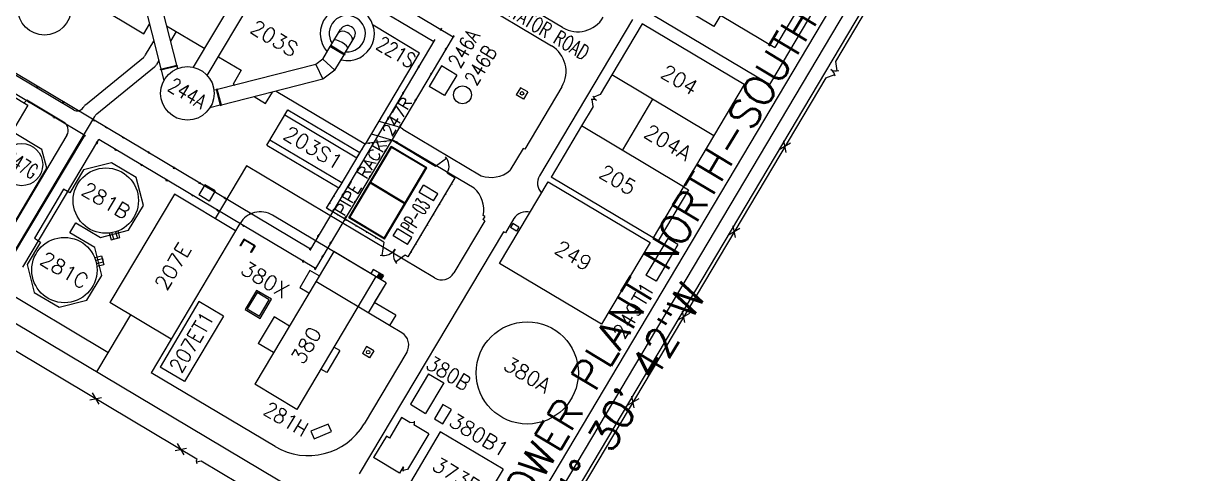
# Model space of a CAD drawing. Extents: x -16413 to 78405, y -232 to 83089.
# Drawn here: x 15375 to 27251, y 6536 to 11077 of the extents above; entities that cross this region are included whole.
import ezdxf
from ezdxf.enums import TextEntityAlignment as Align

# ---------------------------------------------------------------- set-up
doc = ezdxf.new("R2010")
doc.units = 0
doc.header["$LTSCALE"] = 350
doc.header["$MEASUREMENT"] = 0
for name, pattern in [('CV34', [1, 1]), ('DASHED', [0.75, 0.5, -0.25]), ('HIDDEN', [0.375, 0.25, -0.125])]:
    doc.linetypes.add(name, pattern=pattern)
doc.layers.add('BACKGROUND', color=7, linetype='CONTINUOUS')
doc.styles.add('SIMPLEX', font='SIMPLEX')
doc.styles.get("Standard").update_dxf_attribs({"font": 'SIMPLEX'})

msp = doc.modelspace()

# ---------------------------------------------------------------- linework, layer by layer
at = {"layer": 'BACKGROUND', "linetype": 'Continuous'}
for p, q in [((27835, 18475), (19741, 4874)), ((25490, 13911), (23575, 10694)), ((23575, 10694), (23588, 10599)), ((23477, 10529), (20114, 4878)), ((23477, 10529), (23567, 10563)), ((14750, 8098), (17126, 6684)), ((17168, 6659), (17121, 6650)), ((17744, 6316), (17168, 6659))]:
    msp.add_line(p, q, dxfattribs=at)
at = {"layer": 'BACKGROUND'}
for p, q in [((26636, 16178), (20250, 5447)), ((26755, 16107), (20369, 5377)), ((16661, 12762, -4740), (19715, 10944, -4740)), ((23395, 12808), (22347, 11048)), ((16587, 12638, -4740), (19518, 10894, -4740)), ((18121, 6364), (7874, 12463)), ((16227, 7757), (9220, 11927)), ((16502, 11643), (16763, 10618)), ((16667, 11652), (16920, 10657)), ((23611, 11646), (22907, 10463)), ((18272, 8801, -4740), (13642, 11557, -4740)), ((20708, 10850), (19419, 11618)), ((20818, 11036), (19856, 11609)), ((23372, 11526), (22961, 10836)), ((15993, 9948, -4740), (13673, 11328, -4740)), ((17092, 10635), (17545, 11396)), ((17231, 10552), (17684, 11313)), ((22347, 11048), (21832, 11355)), ((16080, 11278), (16591, 10974)), ((22907, 10463), (21721, 11169)), ((16591, 10974), (16648, 11070)), ((16819, 11054), (17205, 10825)), ((19375, 10779), (18905, 11059)), ((21524, 11119), (20585, 9541)), ((21623, 11074), (21316, 10558)), ((22654, 10460), (21623, 11074)), ((22415, 11161), (22961, 10836)), ((14105, 11037, 5868), (15420, 10254, 5868)), ((19715, 10944, -4740), (18322, 8604, -4740)), ((18479, 10854, 2), (18576, 11016, 2)), ((18618, 10771, 2), (18715, 10933, 2)), ((19584, 11017, -4740), (19583, 11016, -4740)), ((19583, 11016, -4740), (19594, 11010, -4740)), ((19589, 11014, -4740), (19584, 11017, -4740)), ((19600, 11020, -4740), (19589, 11027, -4740)), ((19589, 11027, -4740), (19589, 11026, -4740)), ((19589, 11026, -4740), (19594, 11023, -4740)), ((19594, 11023, -4740), (19589, 11014, -4740)), ((19589, 11014, -4740), (19595, 11022, -4740)), ((19594, 11011, -4740), (19589, 11014, -4740)), ((19594, 11010, -4740), (19594, 11011, -4740)), ((19595, 11022, -4740), (19599, 11020, -4740)), ((19599, 11020, -4740), (19600, 11020, -4740)), ((19708, 10943, -4740), (19707, 10943, -4740)), ((19707, 10943, -4740), (19717, 10936, -4740)), ((19712, 10941, -4740), (19708, 10943, -4740)), ((19717, 10949, -4740), (19712, 10941, -4740)), ((19723, 10947, -4740), (19713, 10953, -4740)), ((19713, 10953, -4740), (19713, 10952, -4740)), ((19713, 10952, -4740), (19717, 10949, -4740)), ((19713, 10940, -4740), (19718, 10949, -4740)), ((19718, 10937, -4740), (19713, 10940, -4740)), ((19717, 10936, -4740), (19718, 10937, -4740)), ((19718, 10949, -4740), (19723, 10946, -4740)), ((19723, 10946, -4740), (19723, 10947, -4740)), ((19530, 10915, -4740), (18272, 8801, -4740)), ((18397, 10716, 2), (18473, 10844, 2)), ((18470, 10845, 2), (18477, 10856, 2)), ((18615, 10759, 2), (18470, 10845, 2)), ((18477, 10856, 2), (18621, 10770, 2)), ((18549, 10813, 2), (18479, 10854, 2)), ((19515, 10891, -4740), (19510, 10893, -4740)), ((19510, 10893, -4740), (19510, 10893, -4740)), ((19510, 10893, -4740), (19520, 10886, -4740)), ((19516, 10903, -4740), (19515, 10902, -4740)), ((19515, 10902, -4740), (19520, 10899, -4740)), ((19520, 10899, -4740), (19515, 10891, -4740)), ((19526, 10897, -4740), (19516, 10903, -4740)), ((19516, 10890, -4740), (19521, 10899, -4740)), ((19520, 10887, -4740), (19516, 10890, -4740)), ((19520, 10886, -4740), (19520, 10887, -4740)), ((19521, 10899, -4740), (19526, 10896, -4740)), ((19526, 10896, -4740), (19526, 10897, -4740)), ((19634, 10820, -4740), (19633, 10819, -4740)), ((19633, 10819, -4740), (19644, 10813, -4740)), ((19639, 10817, -4740), (19634, 10820, -4740)), ((19640, 10829, -4740), (19639, 10828, -4740)), ((19639, 10828, -4740), (19644, 10826, -4740)), ((19644, 10826, -4740), (19639, 10817, -4740)), ((19639, 10816, -4740), (19645, 10825, -4740)), ((19644, 10814, -4740), (19639, 10816, -4740)), ((19650, 10823, -4740), (19640, 10829, -4740)), ((19644, 10813, -4740), (19644, 10814, -4740)), ((19645, 10825, -4740), (19649, 10822, -4740)), ((19649, 10822, -4740), (19650, 10823, -4740)), ((16001, 10257), (16586, 10735)), ((17344, 10742), (17574, 10605)), ((18397, 10716, 2), (18327, 10664, 0)), ((18397, 10716, 2), (18519, 10605, 2)), ((18519, 10605, 2), (18612, 10761, 2)), ((18621, 10770, 2), (18615, 10759, 2)), ((18828, 9859), (19375, 10779)), ((16115, 10164), (16697, 10639)), ((16760, 10617), (16923, 10658)), ((16763, 10605), (16760, 10617)), ((16926, 10647), (16763, 10605)), ((16766, 10606), (16792, 10501)), ((16923, 10658), (16926, 10647)), ((16923, 10646), (16929, 10622)), ((18327, 10664), (17333, 10412)), ((17574, 10605), (17491, 10466)), ((18327, 10664), (18399, 10515)), ((18519, 10605, 3), (18399, 10515, 0)), ((19357, 10636, -4740), (19356, 10635, -4740)), ((19356, 10635, -4740), (19367, 10629, -4740)), ((19361, 10633, -4740), (19357, 10636, -4740)), ((19367, 10641, -4740), (19361, 10633, -4740)), ((19373, 10639, -4740), (19362, 10645, -4740)), ((19362, 10645, -4740), (19362, 10644, -4740)), ((19362, 10644, -4740), (19367, 10641, -4740)), ((19362, 10632, -4740), (19367, 10641, -4740)), ((19367, 10629, -4740), (19362, 10632, -4740)), ((19367, 10641, -4740), (19372, 10638, -4740)), ((19367, 10629, -4740), (19367, 10629, -4740)), ((19372, 10638, -4740), (19373, 10639, -4740)), ((19595, 10649), (19472, 10442)), ((19496, 10565, -4740), (19486, 10571, -4740)), ((19486, 10571, -4740), (19486, 10571, -4740)), ((19486, 10571, -4740), (19490, 10568, -4740)), ((19750, 10557), (19595, 10649)), ((18399, 10515), (17373, 10254)), ((17491, 10466), (17508, 10456)), ((19485, 10559, -4740), (19480, 10562, -4740)), ((19480, 10562, -4740), (19480, 10561, -4740)), ((19480, 10561, -4740), (19490, 10555, -4740)), ((19490, 10568, -4740), (19485, 10559, -4740)), ((19486, 10559, -4740), (19491, 10567, -4740)), ((19491, 10556, -4740), (19486, 10559, -4740)), ((19490, 10555, -4740), (19491, 10556, -4740)), ((19491, 10567, -4740), (19496, 10564, -4740)), ((19496, 10564, -4740), (19496, 10565, -4740)), ((19750, 10557), (19627, 10350)), ((21316, 10558), (21199, 10362)), ((22347, 9945), (21316, 10558)), ((22654, 10460), (21733, 8913)), ((15516, 10448, -4729), (15510, 10437, -4729)), ((15511, 10437, -4729), (15514, 10442, -4729)), ((15514, 10443, -4729), (15517, 10447, -4729)), ((15523, 10437, -4729), (15514, 10443, -4729)), ((15514, 10442, -4729), (15523, 10437, -4729)), ((15517, 10447, -4729), (15516, 10448, -4729)), ((15523, 10437, -4729), (15520, 10432, -4729)), ((15520, 10432, -4729), (15521, 10431, -4729)), ((15521, 10431, -4729), (15527, 10442, -4729)), ((15526, 10442, -4729), (15523, 10437, -4729)), ((15527, 10442, -4729), (15526, 10442, -4729)), ((17321, 10409), (17298, 10403)), ((17332, 10414), (17321, 10411)), ((17321, 10411), (17362, 10249)), ((17374, 10252), (17332, 10414)), ((17705, 10339), (17820, 10270)), ((17820, 10270), (17889, 10385)), ((17927, 10395), (18828, 9859)), ((19208, 10375, -4740), (19203, 10378, -4740)), ((19203, 10378, -4740), (19203, 10377, -4740)), ((19203, 10377, -4740), (19213, 10371, -4740)), ((19209, 10387, -4740), (19208, 10386, -4740)), ((19208, 10386, -4740), (19213, 10384, -4740)), ((19213, 10384, -4740), (19208, 10375, -4740)), ((19219, 10381, -4740), (19209, 10387, -4740)), ((19209, 10374, -4740), (19214, 10383, -4740)), ((19214, 10372, -4740), (19209, 10374, -4740)), ((19213, 10371, -4740), (19214, 10372, -4740)), ((19214, 10383, -4740), (19219, 10380, -4740)), ((19219, 10380, -4740), (19219, 10381, -4740)), ((19627, 10350), (19472, 10442)), ((20394, 10429), (20351, 10357)), ((20424, 10314), (20351, 10357)), ((20467, 10386), (20394, 10429)), ((20467, 10386), (20424, 10314)), ((20812, 10439), (20436, 9808)), ((21199, 10362), (21133, 10334)), ((15420, 10254, 5868), (14564, 8815, 5868)), ((15424, 10293, -4729), (15418, 10283, -4729)), ((15419, 10282, -4729), (15422, 10287, -4729)), ((15422, 10288, -4729), (15425, 10293, -4729)), ((15431, 10283, -4729), (15422, 10288, -4729)), ((15422, 10287, -4729), (15431, 10282, -4729)), ((15425, 10293, -4729), (15424, 10293, -4729)), ((15431, 10282, -4729), (15428, 10277, -4729)), ((15428, 10277, -4729), (15429, 10277, -4729)), ((15429, 10277, -4729), (15435, 10287, -4729)), ((15434, 10288, -4729), (15431, 10283, -4729)), ((15435, 10287, -4729), (15434, 10288, -4729)), ((15774, 10294, -4729), (15768, 10284, -4729)), ((15769, 10284, -4729), (15772, 10288, -4729)), ((15772, 10289, -4729), (15775, 10294, -4729)), ((15781, 10284, -4729), (15772, 10289, -4729)), ((15772, 10288, -4729), (15780, 10283, -4729)), ((15775, 10294, -4729), (15774, 10294, -4729)), ((15778, 10278, -4729), (15785, 10288, -4729)), ((15780, 10283, -4729), (15778, 10278, -4729)), ((15778, 10278, -4729), (15778, 10278, -4729)), ((15784, 10289, -4729), (15781, 10284, -4729)), ((15785, 10288, -4729), (15784, 10289, -4729)), ((17361, 10252), (17256, 10225)), ((17362, 10249), (17374, 10252)), ((19332, 10301, -4740), (19327, 10304, -4740)), ((19327, 10304, -4740), (19327, 10303, -4740)), ((19327, 10303, -4740), (19337, 10297, -4740)), ((19333, 10314, -4740), (19332, 10313, -4740)), ((19332, 10313, -4740), (19337, 10310, -4740)), ((19337, 10310, -4740), (19332, 10301, -4740)), ((19343, 10307, -4740), (19333, 10314, -4740)), ((19333, 10301, -4740), (19338, 10309, -4740)), ((19337, 10298, -4740), (19333, 10301, -4740)), ((19337, 10297, -4740), (19337, 10298, -4740)), ((19338, 10309, -4740), (19342, 10307, -4740)), ((19342, 10307, -4740), (19343, 10307, -4740)), ((21126, 10239), (21009, 10043)), ((21126, 10239), (21119, 10310)), ((21728, 10313), (21422, 9797)), ((15682, 10140, -4729), (15676, 10129, -4729)), ((15677, 10129, -4729), (15680, 10134, -4729)), ((15680, 10134, -4729), (15683, 10139, -4729)), ((15680, 10134, -4729), (15688, 10128, -4729)), ((15689, 10129, -4729), (15680, 10134, -4729)), ((15683, 10139, -4729), (15682, 10140, -4729)), ((15688, 10128, -4729), (15685, 10124, -4729)), ((15685, 10124, -4729), (15686, 10123, -4729)), ((15686, 10123, -4729), (15692, 10134, -4729)), ((15692, 10134, -4729), (15689, 10129, -4729)), ((15692, 10134, -4729), (15692, 10134, -4729)), ((16082, 10111, -4729), (16076, 10101, -4729)), ((16077, 10100, -4729), (16080, 10105, -4729)), ((16080, 10105, -4729), (16089, 10100, -4729)), ((16081, 10106, -4729), (16083, 10110, -4729)), ((16089, 10101, -4729), (16081, 10106, -4729)), ((16083, 10110, -4729), (16082, 10111, -4729)), ((16089, 10100, -4729), (16086, 10095, -4729)), ((16086, 10095, -4729), (16087, 10094, -4729)), ((16087, 10094, -4729), (16093, 10105, -4729)), ((16092, 10105, -4729), (16089, 10101, -4729)), ((16093, 10105, -4729), (16092, 10105, -4729)), ((17832, 9849, -4740), (18045, 10207, -4740)), ((18014, 10155, -4740), (18741, 9723, -4740)), ((18045, 10207, -4740), (18771, 9775, -4740)), ((19050, 10120, -4740), (19049, 10119, -4740)), ((19049, 10119, -4740), (19060, 10113, -4740)), ((19055, 10117, -4740), (19050, 10120, -4740)), ((19056, 10129, -4740), (19055, 10129, -4740)), ((19055, 10129, -4740), (19060, 10126, -4740)), ((19060, 10126, -4740), (19055, 10117, -4740)), ((19055, 10117, -4740), (19061, 10125, -4740)), ((19060, 10114, -4740), (19055, 10117, -4740)), ((19066, 10123, -4740), (19056, 10129, -4740)), ((19060, 10113, -4740), (19060, 10114, -4740)), ((19061, 10125, -4740), (19065, 10122, -4740)), ((19065, 10122, -4740), (19066, 10123, -4740)), ((15561, 9806), (15263, 9984)), ((16206, 10037, -4729), (16200, 10027, -4729)), ((16201, 10026, -4729), (16204, 10031, -4729)), ((16204, 10032, -4729), (16207, 10037, -4729)), ((16213, 10027, -4729), (16204, 10032, -4729)), ((16204, 10031, -4729), (16212, 10026, -4729)), ((16207, 10037, -4729), (16206, 10037, -4729)), ((16210, 10021, -4729), (16217, 10031, -4729)), ((16212, 10026, -4729), (16210, 10021, -4729)), ((16210, 10021, -4729), (16210, 10021, -4729)), ((16216, 10032, -4729), (16213, 10027, -4729)), ((16217, 10031, -4729), (16216, 10032, -4729)), ((19149, 10037), (18965, 10089)), ((19174, 10046, -4740), (19173, 10045, -4740)), ((19173, 10045, -4740), (19183, 10039, -4740)), ((19178, 10044, -4740), (19174, 10046, -4740)), ((19183, 10052, -4740), (19178, 10044, -4740)), ((19190, 10050, -4740), (19179, 10056, -4740)), ((19179, 10056, -4740), (19179, 10055, -4740)), ((19179, 10055, -4740), (19183, 10052, -4740)), ((19179, 10043, -4740), (19184, 10052, -4740)), ((19184, 10040, -4740), (19179, 10043, -4740)), ((19183, 10039, -4740), (19184, 10040, -4740)), ((19184, 10052, -4740), (19189, 10049, -4740)), ((19189, 10049, -4740), (19190, 10050, -4740)), ((19206, 10012), (19998, 9541)), ((21009, 10043), (20702, 9527)), ((22040, 9429), (21009, 10043)), ((15245, 8691, -4740), (15993, 9948, -4740)), ((15368, 8618, -4740), (16134, 9906, -4740)), ((15990, 9956, -4729), (15984, 9946, -4729)), ((15985, 9945, -4729), (15988, 9950, -4729)), ((15988, 9951, -4729), (15991, 9956, -4729)), ((15997, 9946, -4729), (15988, 9951, -4729)), ((15988, 9950, -4729), (15997, 9945, -4729)), ((15991, 9956, -4729), (15990, 9956, -4729)), ((15997, 9945, -4729), (15994, 9940, -4729)), ((15994, 9940, -4729), (15995, 9940, -4729)), ((15995, 9940, -4729), (16001, 9950, -4729)), ((16000, 9951, -4729), (15997, 9946, -4729)), ((16001, 9950, -4729), (16000, 9951, -4729)), ((16114, 9883, -4729), (16108, 9872, -4729)), ((16109, 9872, -4729), (16112, 9877, -4729)), ((16112, 9877, -4729), (16115, 9882, -4729)), ((16112, 9877, -4729), (16120, 9871, -4729)), ((16121, 9872, -4729), (16112, 9877, -4729)), ((16115, 9882, -4729), (16114, 9883, -4729)), ((16120, 9871, -4729), (16117, 9867, -4729)), ((16117, 9867, -4729), (16118, 9866, -4729)), ((16118, 9866, -4729), (16124, 9876, -4729)), ((16124, 9877, -4729), (16121, 9872, -4729)), ((16124, 9876, -4729), (16124, 9877, -4729)), ((18322, 8604, -4740), (16134, 9906, -4740)), ((16377, 9935, -4729), (16371, 9925, -4729)), ((16371, 9925, -4729), (16372, 9925, -4729)), ((16372, 9925, -4729), (16375, 9929, -4729)), ((16375, 9929, -4729), (16384, 9924, -4729)), ((16376, 9930, -4729), (16378, 9935, -4729)), ((16384, 9925, -4729), (16376, 9930, -4729)), ((16378, 9935, -4729), (16377, 9935, -4729)), ((16384, 9924, -4729), (16381, 9919, -4729)), ((16381, 9919, -4729), (16382, 9919, -4729)), ((16382, 9919, -4729), (16388, 9929, -4729)), ((16387, 9930, -4729), (16384, 9925, -4729)), ((16388, 9929, -4729), (16387, 9930, -4729)), ((18589, 9468, -4740), (17863, 9900, -4740)), ((18742, 9722, -4740), (18828, 9867, -4740)), ((19104, 9897, -4740), (18828, 9867, -4740)), ((18860, 9869, -4740), (18872, 9871, -4740)), ((18864, 9876, -4740), (18867, 9864, -4740)), ((19096, 9901), (18888, 9960)), ((18901, 9859, -4740), (18896, 9862, -4740)), ((18896, 9862, -4740), (18896, 9861, -4740)), ((18896, 9861, -4740), (18906, 9855, -4740)), ((18906, 9868, -4740), (18901, 9859, -4740)), ((18912, 9866, -4740), (18902, 9872, -4740)), ((18902, 9872, -4740), (18902, 9871, -4740)), ((18902, 9871, -4740), (18906, 9868, -4740)), ((18902, 9859, -4740), (18907, 9867, -4740)), ((18907, 9856, -4740), (18902, 9859, -4740)), ((18907, 9867, -4740), (18912, 9865, -4740)), ((18912, 9865, -4740), (18912, 9866, -4740)), ((18941, 9877, -4740), (18952, 9880, -4740)), ((18946, 9883, -4740), (18948, 9871, -4740)), ((19022, 9886, -4740), (19033, 9889, -4740)), ((19026, 9893, -4740), (19029, 9882, -4740)), ((19104, 9897, -4740), (19537, 9639, -4740)), ((19104, 9897, -4740), (19472, 9678, -4740)), ((19138, 9872, -4740), (19149, 9875, -4740)), ((19142, 9879, -4740), (19145, 9868, -4740)), ((19153, 9876), (19925, 9417)), ((23122, 9868), (23006, 9801)), ((23076, 9776), (23052, 9893)), ((15610, 9616), (15561, 9806)), ((15561, 9806), (15561, 9806)), ((16304, 9812, -4729), (16298, 9801, -4729)), ((16298, 9801, -4729), (16299, 9801, -4729)), ((16299, 9801, -4729), (16301, 9806, -4729)), ((16301, 9806, -4729), (16310, 9800, -4729)), ((16302, 9806, -4729), (16305, 9811, -4729)), ((16310, 9801, -4729), (16302, 9806, -4729)), ((16305, 9811, -4729), (16304, 9812, -4729)), ((16310, 9800, -4729), (16307, 9796, -4729)), ((16307, 9796, -4729), (16308, 9795, -4729)), ((16308, 9795, -4729), (16314, 9805, -4729)), ((16313, 9806, -4729), (16310, 9801, -4729)), ((16314, 9805, -4729), (16313, 9806, -4729)), ((16635, 9782, -4729), (16629, 9772, -4729)), ((16629, 9772, -4729), (16630, 9771, -4729)), ((16630, 9771, -4729), (16633, 9776, -4729)), ((16633, 9777, -4729), (16636, 9781, -4729)), ((16642, 9772, -4729), (16633, 9777, -4729)), ((16633, 9776, -4729), (16641, 9771, -4729)), ((16636, 9781, -4729), (16635, 9782, -4729)), ((16639, 9765, -4729), (16646, 9776, -4729)), ((16641, 9771, -4729), (16639, 9766, -4729)), ((16639, 9766, -4729), (16639, 9765, -4729)), ((16645, 9776, -4729), (16642, 9772, -4729)), ((16646, 9776, -4729), (16645, 9776, -4729)), ((17832, 9849, -4740), (18558, 9417, -4740)), ((18771, 9775, -4740), (18558, 9417, -4740)), ((18659, 9115, -4740), (19089, 9837, -4740)), ((18670, 9118, -4740), (19091, 9826, -4740)), ((18799, 9811, -4740), (18788, 9808, -4740)), ((18792, 9815, -4740), (18795, 9804, -4740)), ((18906, 9855, -4740), (18907, 9856, -4740)), ((19025, 9786, -4740), (19020, 9789, -4740)), ((19020, 9789, -4740), (19020, 9788, -4740)), ((19020, 9788, -4740), (19030, 9782, -4740)), ((19026, 9798, -4740), (19025, 9797, -4740)), ((19025, 9797, -4740), (19030, 9794, -4740)), ((19030, 9794, -4740), (19025, 9786, -4740)), ((19036, 9792, -4740), (19026, 9798, -4740)), ((19026, 9785, -4740), (19031, 9794, -4740)), ((19031, 9782, -4740), (19026, 9785, -4740)), ((19030, 9782, -4740), (19031, 9782, -4740)), ((19031, 9794, -4740), (19036, 9791, -4740)), ((19036, 9791, -4740), (19036, 9792, -4740)), ((19449, 9622, -4740), (19089, 9837, -4740)), ((19439, 9619, -4740), (19091, 9826, -4740)), ((19257, 9801, -4740), (19269, 9804, -4740)), ((19261, 9808, -4740), (19264, 9797, -4740)), ((19360, 9740, -4740), (19372, 9743, -4740)), ((19365, 9747, -4740), (19367, 9735, -4740)), ((20421, 9817), (20287, 9592)), ((20436, 9808), (20421, 9817)), ((16263, 9672), (15980, 9600)), ((16513, 9523), (16263, 9672)), ((16562, 9658, -4729), (16556, 9648, -4729)), ((16556, 9647, -4729), (16559, 9652, -4729)), ((16556, 9648, -4729), (16556, 9647, -4729)), ((16559, 9652, -4729), (16568, 9647, -4729)), ((16560, 9653, -4729), (16563, 9658, -4729)), ((16568, 9648, -4729), (16560, 9653, -4729)), ((16563, 9658, -4729), (16562, 9658, -4729)), ((16568, 9647, -4729), (16565, 9642, -4729)), ((16565, 9642, -4729), (16566, 9642, -4729)), ((16566, 9642, -4729), (16572, 9652, -4729)), ((16571, 9653, -4729), (16568, 9648, -4729)), ((16572, 9652, -4729), (16571, 9653, -4729)), ((16893, 9629, -4729), (16887, 9618, -4729)), ((16888, 9618, -4729), (16891, 9622, -4729)), ((16891, 9623, -4729), (16894, 9628, -4729)), ((16900, 9618, -4729), (16891, 9623, -4729)), ((16891, 9622, -4729), (16899, 9617, -4729)), ((16894, 9628, -4729), (16893, 9629, -4729)), ((16897, 9612, -4729), (16903, 9622, -4729)), ((16903, 9623, -4729), (16900, 9618, -4729)), ((16903, 9622, -4729), (16903, 9623, -4729)), ((17627, 9640), (17311, 9108)), ((19525, 8510), (17627, 9640)), ((19017, 8911, -4740), (19439, 9619, -4740)), ((19020, 8900, -4740), (19449, 9622, -4740)), ((19463, 9678, -4740), (19475, 9681, -4740)), ((19468, 9685, -4740), (19471, 9674, -4740)), ((19537, 9639, -4740), (19645, 9719, -4740)), ((19537, 9639, -4740), (19645, 9719, -4740)), ((15266, 9040), (15561, 9533)), ((15560, 9533), (15610, 9616)), ((15561, 9533), (15561, 9533)), ((15980, 9600), (15842, 9367)), ((16585, 9240), (16513, 9523)), ((16819, 9505, -4729), (16813, 9494, -4729)), ((16817, 9500, -4729), (16820, 9504, -4729)), ((16820, 9504, -4729), (16819, 9505, -4729)), ((16887, 9618, -4729), (16888, 9618, -4729)), ((16899, 9617, -4729), (16896, 9613, -4729)), ((16896, 9613, -4729), (16897, 9612, -4729)), ((18748, 9602, -4740), (18743, 9604, -4740)), ((18743, 9604, -4740), (18743, 9604, -4740)), ((18743, 9604, -4740), (18753, 9597, -4740)), ((18749, 9614, -4740), (18748, 9613, -4740)), ((18748, 9613, -4740), (18753, 9610, -4740)), ((18753, 9610, -4740), (18748, 9602, -4740)), ((18759, 9608, -4740), (18749, 9614, -4740)), ((18749, 9601, -4740), (18754, 9610, -4740)), ((18753, 9598, -4740), (18749, 9601, -4740)), ((18753, 9597, -4740), (18753, 9598, -4740)), ((18754, 9610, -4740), (18758, 9607, -4740)), ((18758, 9607, -4740), (18759, 9608, -4740)), ((18867, 9531, -4740), (18866, 9530, -4740)), ((18866, 9530, -4740), (18877, 9524, -4740)), ((18872, 9528, -4740), (18867, 9531, -4740)), ((18883, 9534, -4740), (18872, 9540, -4740)), ((18872, 9540, -4740), (18872, 9539, -4740)), ((18872, 9539, -4740), (18877, 9537, -4740)), ((18877, 9537, -4740), (18872, 9528, -4740)), ((18872, 9527, -4740), (18877, 9536, -4740)), ((18877, 9525, -4740), (18872, 9527, -4740)), ((18877, 9536, -4740), (18882, 9533, -4740)), ((18877, 9524, -4740), (18877, 9525, -4740)), ((18882, 9533, -4740), (18883, 9534, -4740)), ((19259, 8722, -4740), (19735, 9521, -4740)), ((19259, 8722, -4740), (19735, 9521, -4740)), ((19653, 9571, -4740), (19735, 9521, -4740)), ((19681, 9549, -4740), (19692, 9552, -4740)), ((19685, 9556, -4740), (19688, 9545, -4740)), ((21733, 8913), (20702, 9527)), ((15780, 9404), (15486, 8910)), ((15842, 9367), (15780, 9404)), ((16813, 9494, -4729), (16814, 9494, -4729)), ((16814, 9494, -4729), (16817, 9499, -4729)), ((16826, 9494, -4729), (16817, 9500, -4729)), ((16817, 9499, -4729), (16826, 9494, -4729)), ((16826, 9494, -4729), (16823, 9489, -4729)), ((16823, 9489, -4729), (16824, 9488, -4729)), ((16824, 9488, -4729), (16830, 9499, -4729)), ((16829, 9499, -4729), (16826, 9494, -4729)), ((16830, 9499, -4729), (16829, 9499, -4729)), ((17151, 9475, -4729), (17145, 9465, -4729)), ((17145, 9465, -4729), (17146, 9464, -4729)), ((17146, 9464, -4729), (17148, 9469, -4729)), ((17207, 9450), (17146, 9347)), ((17148, 9469, -4729), (17157, 9464, -4729)), ((17149, 9470, -4729), (17152, 9475, -4729)), ((17158, 9465, -4729), (17149, 9470, -4729)), ((17152, 9475, -4729), (17151, 9475, -4729)), ((17157, 9464, -4729), (17154, 9459, -4729)), ((17154, 9459, -4729), (17155, 9459, -4729)), ((17155, 9459, -4729), (17161, 9469, -4729)), ((17160, 9469, -4729), (17158, 9465, -4729)), ((17161, 9469, -4729), (17160, 9469, -4729)), ((17310, 9388), (17207, 9450)), ((17310, 9388), (17249, 9285)), ((18436, 9212, -4740), (18558, 9417, -4740)), ((19224, 9258, -4740), (18877, 9465, -4740)), ((19228, 9265, -4740), (18881, 9472, -4740)), ((19371, 9373, -4740), (19414, 9445, -4740)), ((19558, 9359, -4740), (19414, 9445, -4740)), ((19692, 9456, -4740), (19703, 9459, -4740)), ((19692, 9456, -4740), (19703, 9459, -4740)), ((19696, 9464, -4740), (19699, 9452, -4740)), ((19696, 9464, -4740), (19699, 9452, -4740)), ((20182, 8655, -4740), (20673, 9480, -4740)), ((20673, 9480, -4740), (21704, 8867, -4740)), ((22092, 9398), (21785, 8883)), ((16899, 9354), (16248, 8261)), ((17517, 8986), (16899, 9354)), ((17077, 9351, -4729), (17071, 9341, -4729)), ((17071, 9341, -4729), (17072, 9341, -4729)), ((17072, 9341, -4729), (17075, 9345, -4729)), ((17075, 9346, -4729), (17078, 9351, -4729)), ((17084, 9341, -4729), (17075, 9346, -4729)), ((17075, 9345, -4729), (17083, 9340, -4729)), ((17078, 9351, -4729), (17077, 9351, -4729)), ((17081, 9335, -4729), (17088, 9345, -4729)), ((17083, 9340, -4729), (17081, 9335, -4729)), ((17081, 9335, -4729), (17081, 9335, -4729)), ((17087, 9346, -4729), (17084, 9341, -4729)), ((17088, 9345, -4729), (17087, 9346, -4729)), ((17249, 9285), (17146, 9347)), ((17409, 9322, -4729), (17403, 9311, -4729)), ((17403, 9311, -4729), (17406, 9316, -4729)), ((17403, 9311, -4729), (17403, 9311, -4729)), ((17406, 9316, -4729), (17415, 9310, -4729)), ((17407, 9316, -4729), (17410, 9321, -4729)), ((17415, 9311, -4729), (17407, 9316, -4729)), ((17410, 9321, -4729), (17409, 9322, -4729)), ((17415, 9310, -4729), (17412, 9306, -4729)), ((17412, 9306, -4729), (17413, 9305, -4729)), ((17413, 9305, -4729), (17419, 9316, -4729)), ((17418, 9316, -4729), (17415, 9311, -4729)), ((17419, 9316, -4729), (17418, 9316, -4729)), ((18460, 9261, -4740), (18472, 9264, -4740)), ((18465, 9268, -4740), (18468, 9257, -4740)), ((18505, 9336, -4740), (18517, 9339, -4740)), ((18510, 9343, -4740), (18513, 9332, -4740)), ((18590, 9347, -4740), (18589, 9346, -4740)), ((18589, 9346, -4740), (18599, 9340, -4740)), ((18594, 9344, -4740), (18590, 9347, -4740)), ((18599, 9352, -4740), (18594, 9344, -4740)), ((18606, 9350, -4740), (18595, 9356, -4740)), ((18595, 9356, -4740), (18595, 9355, -4740)), ((18595, 9355, -4740), (18599, 9352, -4740)), ((18595, 9343, -4740), (18600, 9352, -4740)), ((18600, 9340, -4740), (18595, 9343, -4740)), ((18599, 9340, -4740), (18600, 9340, -4740)), ((18600, 9352, -4740), (18605, 9349, -4740)), ((18605, 9349, -4740), (18606, 9350, -4740)), ((18718, 9270, -4740), (18713, 9273, -4740)), ((18713, 9273, -4740), (18713, 9272, -4740)), ((18713, 9272, -4740), (18723, 9266, -4740)), ((18719, 9282, -4740), (18718, 9282, -4740)), ((18718, 9282, -4740), (18723, 9279, -4740)), ((18723, 9279, -4740), (18718, 9270, -4740)), ((18729, 9276, -4740), (18719, 9282, -4740)), ((18719, 9270, -4740), (18724, 9278, -4740)), ((18724, 9267, -4740), (18719, 9270, -4740)), ((18723, 9266, -4740), (18724, 9267, -4740)), ((18724, 9278, -4740), (18729, 9275, -4740)), ((18729, 9275, -4740), (18729, 9276, -4740)), ((19515, 9287, -4740), (19371, 9373, -4740)), ((19515, 9287, -4740), (19558, 9359, -4740)), ((19630, 9353, -4740), (19642, 9356, -4740)), ((19634, 9360, -4740), (19637, 9349, -4740)), ((16436, 8990), (16585, 9240)), ((17335, 9198, -4729), (17329, 9188, -4729)), ((17329, 9188, -4729), (17330, 9187, -4729)), ((17330, 9187, -4729), (17333, 9192, -4729)), ((17333, 9193, -4729), (17336, 9197, -4729)), ((17342, 9188, -4729), (17333, 9193, -4729)), ((17333, 9192, -4729), (17341, 9187, -4729)), ((17336, 9197, -4729), (17335, 9198, -4729)), ((17341, 9187, -4729), (17338, 9182, -4729)), ((17338, 9182, -4729), (17339, 9181, -4729)), ((17339, 9181, -4729), (17345, 9192, -4729)), ((17344, 9192, -4729), (17342, 9188, -4729)), ((17345, 9192, -4729), (17344, 9192, -4729)), ((17666, 9168, -4729), (17660, 9158, -4729)), ((17660, 9158, -4729), (17661, 9157, -4729)), ((17661, 9157, -4729), (17664, 9162, -4729)), ((17664, 9162, -4729), (17673, 9157, -4729)), ((17665, 9163, -4729), (17667, 9168, -4729)), ((17673, 9158, -4729), (17665, 9163, -4729)), ((17667, 9168, -4729), (17666, 9168, -4729)), ((17673, 9157, -4729), (17670, 9152, -4729)), ((17670, 9152, -4729), (17671, 9152, -4729)), ((17671, 9152, -4729), (17677, 9162, -4729)), ((17676, 9163, -4729), (17673, 9158, -4729)), ((17677, 9162, -4729), (17676, 9163, -4729)), ((19012, 8869, -4740), (18436, 9212, -4740)), ((18464, 9195, -4740), (18436, 9212, -4740)), ((18459, 9203, -4740), (18448, 9200, -4740)), ((18459, 9203, -4740), (18448, 9200, -4740)), ((18452, 9207, -4740), (18455, 9196, -4740)), ((18452, 9207, -4740), (18455, 9196, -4740)), ((18498, 9192, -4740), (18497, 9191, -4740)), ((18497, 9191, -4740), (18507, 9185, -4740)), ((18502, 9189, -4740), (18498, 9192, -4740)), ((18507, 9198, -4740), (18502, 9189, -4740)), ((18513, 9195, -4740), (18503, 9201, -4740)), ((18503, 9201, -4740), (18503, 9201, -4740)), ((18503, 9201, -4740), (18507, 9198, -4740)), ((18503, 9189, -4740), (18508, 9197, -4740)), ((18508, 9186, -4740), (18503, 9189, -4740)), ((18507, 9185, -4740), (18508, 9186, -4740)), ((18508, 9197, -4740), (18513, 9194, -4740)), ((18513, 9194, -4740), (18513, 9195, -4740)), ((18550, 9149, -4740), (18539, 9146, -4740)), ((18543, 9153, -4740), (18546, 9142, -4740)), ((19507, 9147, -4740), (19519, 9150, -4740)), ((19512, 9154, -4740), (19515, 9143, -4740)), ((19569, 9250, -4740), (19580, 9253, -4740)), ((19573, 9257, -4740), (19576, 9246, -4740)), ((15843, 8966), (15903, 9067)), ((15903, 9067), (16153, 8918)), ((17561, 9060), (16664, 7552)), ((17593, 9044, -4729), (17587, 9034, -4729)), ((17587, 9034, -4729), (17588, 9034, -4729)), ((17588, 9034, -4729), (17590, 9038, -4729)), ((17590, 9038, -4729), (17599, 9033, -4729)), ((17591, 9039, -4729), (17594, 9044, -4729)), ((17599, 9034, -4729), (17591, 9039, -4729)), ((17594, 9044, -4729), (17593, 9044, -4729)), ((17599, 9033, -4729), (17596, 9029, -4729)), ((17596, 9029, -4729), (17597, 9028, -4729)), ((17597, 9028, -4729), (17603, 9038, -4729)), ((17602, 9039, -4729), (17599, 9034, -4729)), ((17603, 9038, -4729), (17602, 9039, -4729)), ((19036, 8461), (17890, 9143)), ((18626, 9115, -4740), (18621, 9118, -4740)), ((18621, 9118, -4740), (18621, 9117, -4740)), ((18621, 9117, -4740), (18631, 9111, -4740)), ((18627, 9128, -4740), (18626, 9127, -4740)), ((18626, 9127, -4740), (18631, 9124, -4740)), ((18631, 9124, -4740), (18626, 9115, -4740)), ((18637, 9122, -4740), (18627, 9128, -4740)), ((18627, 9115, -4740), (18632, 9124, -4740)), ((18632, 9112, -4740), (18627, 9115, -4740)), ((18628, 9093, -4740), (18639, 9096, -4740)), ((18631, 9111, -4740), (18632, 9112, -4740)), ((18632, 9124, -4740), (18637, 9121, -4740)), ((18632, 9100, -4740), (18635, 9088, -4740)), ((18637, 9121, -4740), (18637, 9122, -4740)), ((19020, 8900, -4740), (18659, 9115, -4740)), ((19017, 8911, -4740), (18670, 9118, -4740)), ((18731, 9031, -4740), (18742, 9034, -4740)), ((18735, 9038, -4740), (18738, 9027, -4740)), ((19446, 9044, -4740), (19457, 9047, -4740)), ((19450, 9051, -4740), (19453, 9040, -4740)), ((20035, 9086), (19722, 8560)), ((20033, 9130), (20014, 9099)), ((20035, 9086), (20014, 9099)), ((20033, 9130), (20017, 9139)), ((20327, 9108), (20241, 8964)), ((20316, 9058), (20292, 9017)), ((20378, 9022), (20316, 9058)), ((22564, 8917), (22540, 9034)), ((15486, 8910), (15547, 8872)), ((16094, 8817), (15843, 8966)), ((16153, 8918), (16436, 8990)), ((16241, 8963), (16259, 8895)), ((16259, 8895), (16349, 8917)), ((16286, 8900), (16268, 8969)), ((16323, 8909), (16286, 8900)), ((16305, 8975), (16323, 8909)), ((16349, 8917), (16331, 8986)), ((18349, 8931, -4740), (18344, 8934, -4740)), ((18344, 8934, -4740), (18344, 8933, -4740)), ((18344, 8933, -4740), (18354, 8927, -4740)), ((18350, 8944, -4740), (18349, 8943, -4740)), ((18349, 8943, -4740), (18354, 8940, -4740)), ((18354, 8940, -4740), (18349, 8931, -4740)), ((18360, 8937, -4740), (18350, 8944, -4740)), ((18350, 8931, -4740), (18355, 8939, -4740)), ((18354, 8928, -4740), (18350, 8931, -4740)), ((18354, 8927, -4740), (18354, 8928, -4740)), ((18355, 8939, -4740), (18360, 8937, -4740)), ((18360, 8937, -4740), (18360, 8937, -4740)), ((20221, 8976), (18766, 6532)), ((18834, 8970, -4740), (18846, 8973, -4740)), ((18838, 8977, -4740), (18841, 8966, -4740)), ((18925, 8916, -4740), (18937, 8919, -4740)), ((18930, 8923, -4740), (18933, 8911, -4740)), ((19109, 8933, -4740), (19152, 9005, -4740)), ((19254, 8847, -4740), (19109, 8933, -4740)), ((19297, 8919, -4740), (19152, 9005, -4740)), ((19254, 8847, -4740), (19297, 8919, -4740)), ((19385, 8941, -4740), (19396, 8944, -4740)), ((19389, 8948, -4740), (19392, 8937, -4740)), ((20241, 8964), (20221, 8976)), ((20354, 8980), (20292, 9017)), ((20378, 9022), (20354, 8980)), ((21881, 8909), (21660, 8538)), ((21984, 8848), (21881, 8909)), ((22610, 9009), (22494, 8942)), ((15547, 8872), (15411, 8644)), ((16165, 8535), (16094, 8817)), ((17600, 8902), (17560, 8835)), ((17565, 8832), (17560, 8835)), ((17602, 8893), (17565, 8832)), ((17713, 8834), (17600, 8902)), ((17705, 8832), (17602, 8893)), ((17705, 8832), (17668, 8770)), ((17713, 8834), (17673, 8767)), ((18269, 8797, -4740), (18264, 8800, -4740)), ((18264, 8800, -4740), (18264, 8799, -4740)), ((18264, 8799, -4740), (18274, 8793, -4740)), ((18270, 8810, -4740), (18269, 8809, -4740)), ((18269, 8809, -4740), (18274, 8806, -4740)), ((18274, 8806, -4740), (18269, 8797, -4740)), ((18280, 8803, -4740), (18270, 8810, -4740)), ((18270, 8797, -4740), (18275, 8805, -4740)), ((18275, 8794, -4740), (18270, 8797, -4740)), ((18274, 8793, -4740), (18275, 8794, -4740)), ((18275, 8805, -4740), (18280, 8803, -4740)), ((18280, 8803, -4740), (18280, 8803, -4740)), ((18468, 8860, -4740), (18467, 8860, -4740)), ((18467, 8860, -4740), (18478, 8853, -4740)), ((18473, 8858, -4740), (18468, 8860, -4740)), ((18484, 8864, -4740), (18473, 8870, -4740)), ((18473, 8870, -4740), (18473, 8869, -4740)), ((18473, 8869, -4740), (18478, 8866, -4740)), ((18473, 8857, -4740), (18479, 8866, -4740)), ((18478, 8866, -4740), (18473, 8858, -4740)), ((18478, 8854, -4740), (18473, 8857, -4740)), ((18478, 8853, -4740), (18478, 8854, -4740)), ((18479, 8866, -4740), (18483, 8863, -4740)), ((18483, 8863, -4740), (18484, 8864, -4740)), ((19012, 8869, -4740), (18993, 8737, -4740)), ((19012, 8869, -4740), (18993, 8737, -4740)), ((19329, 8846, -4740), (19340, 8849, -4740)), ((19333, 8854, -4740), (19336, 8842, -4740)), ((21704, 8867, -4740), (21213, 8042, -4740)), ((21984, 8848), (21763, 8477)), ((16095, 8714), (16162, 8731)), ((16104, 8688), (16171, 8705)), ((16162, 8731), (16186, 8642)), ((16171, 8705), (16181, 8668)), ((17673, 8767), (17668, 8770)), ((18508, 8776), (17710, 7436)), ((18191, 8676, -4740), (18190, 8675, -4740)), ((18190, 8675, -4740), (18201, 8669, -4740)), ((18195, 8674, -4740), (18191, 8676, -4740)), ((18201, 8682, -4740), (18195, 8674, -4740)), ((18207, 8680, -4740), (18196, 8686, -4740)), ((18196, 8686, -4740), (18196, 8685, -4740)), ((18196, 8685, -4740), (18201, 8682, -4740)), ((18196, 8673, -4740), (18201, 8682, -4740)), ((18201, 8670, -4740), (18196, 8673, -4740)), ((18201, 8682, -4740), (18206, 8679, -4740)), ((18201, 8669, -4740), (18201, 8670, -4740)), ((18206, 8679, -4740), (18207, 8680, -4740)), ((18393, 8724, -4740), (18388, 8726, -4740)), ((18388, 8726, -4740), (18388, 8726, -4740)), ((18388, 8726, -4740), (18398, 8719, -4740)), ((18394, 8736, -4740), (18393, 8735, -4740)), ((18393, 8735, -4740), (18398, 8732, -4740)), ((18398, 8732, -4740), (18393, 8724, -4740)), ((18404, 8730, -4740), (18394, 8736, -4740)), ((18394, 8723, -4740), (18399, 8732, -4740)), ((18398, 8720, -4740), (18394, 8723, -4740)), ((18398, 8719, -4740), (18398, 8720, -4740)), ((18399, 8732, -4740), (18404, 8729, -4740)), ((18404, 8729, -4740), (18404, 8730, -4740)), ((19036, 8461), (18508, 8776)), ((19230, 8739, -4740), (19132, 8670, -4740)), ((19230, 8739, -4740), (19132, 8670, -4740)), ((19259, 8722, -4740), (19230, 8739, -4740)), ((19284, 8771, -4740), (19295, 8774, -4740)), ((19288, 8778, -4740), (19291, 8767, -4740)), ((15411, 8644), (15483, 8362)), ((16181, 8668), (16113, 8651)), ((16186, 8642), (16117, 8625)), ((18268, 8584), (18164, 8409)), ((18361, 8529), (18268, 8584)), ((18319, 8600, -4740), (18314, 8603, -4740)), ((18314, 8603, -4740), (18314, 8602, -4740)), ((18314, 8602, -4740), (18324, 8596, -4740)), ((18324, 8608, -4740), (18319, 8600, -4740)), ((18330, 8606, -4740), (18320, 8612, -4740)), ((18320, 8612, -4740), (18320, 8611, -4740)), ((18320, 8611, -4740), (18324, 8608, -4740)), ((18320, 8599, -4740), (18325, 8608, -4740)), ((18325, 8597, -4740), (18320, 8599, -4740)), ((18324, 8596, -4740), (18325, 8597, -4740)), ((18325, 8608, -4740), (18330, 8605, -4740)), ((18330, 8605, -4740), (18330, 8606, -4740)), ((18906, 8594), (18882, 8553)), ((19009, 8533), (18906, 8594)), ((18968, 8558), (18943, 8516)), ((18978, 8552), (18954, 8510)), ((21213, 8042, -4740), (20182, 8655, -4740)), ((16016, 8284), (16165, 8535)), ((18933, 8523), (18136, 7183)), ((19072, 8029), (18327, 8472)), ((19036, 8461), (18856, 8158)), ((19036, 8461), (18917, 8261)), ((18989, 8545), (18964, 8504)), ((18999, 8539), (18974, 8498)), ((19009, 8533), (18985, 8492)), ((21763, 8477), (21660, 8538)), ((15483, 8362), (15734, 8213)), ((17727, 8384), (17612, 8191)), ((17733, 8362), (17634, 8197)), ((17878, 8294), (17727, 8384)), ((17856, 8288), (17733, 8362)), ((18257, 8354), (18164, 8409)), ((15734, 8213), (16016, 8284)), ((16867, 7893), (16248, 8261)), ((17147, 8270), (16755, 7610)), ((17395, 8123), (17147, 8270)), ((17634, 8197), (17758, 8123)), ((17758, 8123), (17856, 8288)), ((17764, 8101), (17878, 8294)), ((19134, 8132), (18917, 8261)), ((19134, 8132), (18917, 8261)), ((16454, 8138), (16111, 7561)), ((17395, 8123), (17002, 7463)), ((17612, 8191), (17764, 8101)), ((17906, 8116), (17746, 7848)), ((18060, 8024), (17906, 8116)), ((19134, 8132), (19072, 8029)), ((19134, 8132), (19072, 8029)), ((22099, 8149), (21983, 8083)), ((22053, 8058), (22029, 8174)), ((19195, 7956), (19072, 8029)), ((17901, 7756), (17746, 7848)), ((18569, 7777), (18437, 7555)), ((18569, 7777), (18510, 7812)), ((18840, 7818), (18797, 7746)), ((18869, 7703), (18797, 7746)), ((19245, 7759), (18815, 7036)), ((18912, 7775), (18840, 7818)), ((18912, 7775), (18869, 7703)), ((17002, 7463), (16755, 7610)), ((17916, 6807), (16664, 7552)), ((18437, 7555), (18378, 7590)), ((19466, 7543), (19282, 7234)), ((19466, 7543), (19620, 7451)), ((18136, 7183), (17710, 7436)), ((19620, 7451), (19436, 7142)), ((16046, 7280), (16163, 7304)), ((16138, 7234), (16071, 7350)), ((21588, 7290), (21471, 7223)), ((21541, 7198), (21517, 7315)), ((19282, 7234), (19436, 7142)), ((19610, 7233), (19524, 7089)), ((19698, 7181), (19610, 7233)), ((19611, 7037), (19698, 7181)), ((18453, 7034), (18278, 6962)), ((18484, 6959), (18453, 7034)), ((19276, 7051), (19323, 7055)), ((19524, 7089), (19611, 7037)), ((18278, 6962), (18309, 6887)), ((18309, 6887), (18484, 6959)), ((19071, 6894), (19040, 6912)), ((19584, 6956), (19282, 6448)), ((20218, 6579), (19584, 6956)), ((16906, 6769), (17022, 6793)), ((16997, 6723), (16930, 6839)), ((19209, 6602), (19172, 6540)), ((19254, 6576), (19206, 6567)), ((19212, 6600), (19209, 6602)), ((20218, 6579), (19916, 6071))]:
    msp.add_line(p, q, dxfattribs=at)
at = {"layer": 'BACKGROUND', "lineweight": 9, "ltscale": 96}
for p, q in [((16916, 10997), (16858, 10900)), ((15879, 10205), (14938, 10765)), ((16741, 10703), (16718, 10664)), ((15780, 10082), (15409, 10303)), ((15979, 10232), (15978, 10230)), ((16093, 10139), (15174, 8594)), ((15813, 9951), (15050, 8668))]:
    msp.add_line(p, q, dxfattribs=at)
at = {"layer": 'BACKGROUND', "lineweight": 25, "ltscale": 96}
msp.add_line((16608, 10760), (16691, 10900), dxfattribs=at)
at = {"layer": 'BACKGROUND', "linetype": 'HIDDEN'}
msp.add_line((15382, 10277), (15409, 10303), dxfattribs=at)
at = {"layer": 'BACKGROUND', "linetype": 'DASHED'}
for p, q in [((22040, 9429), (22092, 9398)), ((21733, 8913), (21785, 8883))]:
    msp.add_line(p, q, dxfattribs=at)
at = {"layer": 'BACKGROUND', "linetype": 'CV34'}
for p, q in [((19193, 7100), (19071, 6894)), ((19276, 7051), (19193, 7100)), ((19468, 6936), (19317, 7026)), ((19040, 6912), (18911, 6696)), ((19468, 6936), (19254, 6576)), ((19172, 6540), (18911, 6696))]:
    msp.add_line(p, q, dxfattribs=at)
at = {"layer": 'BACKGROUND'}
for centre, radius in [((15586, 11231), 270), ((17030, 10372), 270), ((19808, 10357), 90), ((20409, 10372), 18), ((15356, 9653), 213), ((16206, 9290, -1), 330), ((15788, 8589), 330), ((20462, 7551), 516), ((18855, 7760), 18)]:
    msp.add_circle(centre, radius, dxfattribs=at)
for centre, radius, start, end in [((18645, 10975, 2), 273, 256.4917, 221.9916), ((18645, 10975, 2), 183, 265.5456, 212.9376), ((18645, 10975, 2), 81, 329.2416, 149.2416), ((20972, 11294), 300, 239.2416, 329.2416), ((20554, 10593), 300, 329.2416, 59.2416), ((16062, 10183), 96, 129.2416, 149.2416), ((21126, 10239), 72, 59.2398, 105.0111), ((16175, 10089), 96, 129.2416, 149.2416), ((19084, 9806), 240, 59.2416, 74.2416), ((19031, 9670), 240, 59.2416, 74.2416), ((19538, 9639, -4740), 134, 329.0822, 43.4519), ((20097, 9824), 300, 250.7751, 309.3648), ((20709, 9467), 144, 149.2416, 224.7623), ((19723, 9195), 300, 349.1185, 47.7082), ((17768, 8937), 240, 59.2416, 149.2417), ((20451, 9034), 144, 73.7208, 149.2416), ((19012, 8869, -4740), 134, 255.0314, 329.2416), ((19012, 8869, -4740), 134, 255.0314, 329.2416), ((19230, 8739, -4740), 120, 149.2416, 223.6494), ((19230, 8739, -4740), 120, 149.2416, 223.6494), ((19598, 8634), 144, 239.2423, 329.2422), ((19121, 7832), 144, 329.2416, 59.2416), ((18251, 7372), 656, 239.2418, 329.2417), ((19276, 7051), 48, 335.7709, 13.5685), ((19254, 6576), 48, 153.4119, 200.9512)]:
    msp.add_arc(centre, radius, start, end, dxfattribs=at)
at = {"layer": 'BACKGROUND', "lineweight": 25, "ltscale": 96}
msp.add_arc((16525, 10809), 96, 309.2416, 329.2416, dxfattribs=at)
at = {"layer": 'BACKGROUND', "lineweight": 9, "ltscale": 96}
for centre, radius, start, end in [((16636, 10713), 96, 309.2416, 329.2416), ((15916, 10267), 72, 239.2416, 329.2416), ((15731, 10000), 96, 329.2416, 59.2416)]:
    msp.add_arc(centre, radius, start, end, dxfattribs=at)
at = {"layer": 'BACKGROUND', "linetype": 'Continuous'}
for centre, radius, start, end in [((23477, 10529), 96, 8.9325, 59.2411), ((23575, 10694), 96, 239.2418, 289.5504), ((17168, 6659), 48, 149.2416, 209.4488)]:
    msp.add_arc(centre, radius, start, end, dxfattribs=at)
at = {"layer": 'BACKGROUND', "extrusion": (0, 0, -1)}
msp.add_arc((-21199, 10362), 72, 300.7601, 346.5279, dxfattribs=at)
at = {"layer": 'BACKGROUND'}
for centre, ratio, start_param, end_param in [((18625, 10940, 2), 0.604308, 3.141595, 6.283183), ((18580, 10866, 2), 0.280959, 3.141598, 6.28318)]:
    msp.add_ellipse(centre, major_axis=(-69.6, 41.4), ratio=ratio, start_param=start_param, end_param=end_param, dxfattribs=at)

# ---------------------------------------------------------------- texts
at = {"layer": 'BACKGROUND', "style": 'SIMPLEX'}
for s, height, rotation, p in [('POWER PLANT NORTH-SOUTH BASELINE', 300, 59, (20330, 5991)), ('203S', 150, 329.2416, (17649, 10995, 2)), ('203S1', 150, 329.2416, (17985, 9923, 2)), ('S31%%d 30\' 42"W', 300, 59, (20727, 5759)), ('380B1', 150, 329.2416, (19658, 7025))]:
    msp.add_text(s, height=height, rotation=rotation, dxfattribs=at).set_placement(p)
for s, rotation, width, p in [('PRECIPITATOR ROAD', 329.2416, 0.7, (20429, 11056)), ('207ET1', 59.2416, 0.9, (17138, 7824)), ('380B', 329.2416, 0.9, (19628, 7484)), ('281H', 329.2416, 0.9, (17987, 7020))]:
    msp.add_text(s, height=150, rotation=rotation, dxfattribs=dict(at, width=width)).set_placement(p, align=Align.CENTER)
for s, rotation, width, p in [('221S', 329.2416, 0.8, (18923, 10830, 2)), ('246A', 59.2416, 0.8, (19785, 10614, 2)), ('246B', 59.2416, 0.8, (19949, 10438, 2)), ('PP-03', 58.7204, 0.5, (19306, 8951, 2))]:
    msp.add_text(s, height=150, rotation=rotation, dxfattribs=dict(at, width=width)).set_placement(p)
for s, rotation, p in [('204', 329.2416, (21961, 10444)), ('204A', 329.2416, (21843, 9812)), ('205', 329.2416, (21336, 9435)), ('207E', 59.2416, (16949, 8586)), ('380X', 329.2416, (17776, 8428)), ('249T1', 59.2416, (21600, 8144)), ('380', 59.2416, (18296, 7790)), ('380A', 329.2416, (20424, 7467))]:
    msp.add_text(s, height=150, rotation=rotation, dxfattribs=at).set_placement(p, align=Align.CENTER)
for s, width, p in [('244A', 0.8, (17030, 10372, 2)), ('247G', 0.65, (15356, 9653, 2))]:
    msp.add_text(s, height=150, rotation=329.2416, dxfattribs=dict(at, width=width)).set_placement(p, align=Align.MIDDLE)
at = {"layer": 'BACKGROUND'}
msp.add_text('PIPE RACK 247R', height=120, rotation=59.2416, dxfattribs=at).set_placement((18614, 9124))
at = {"layer": 'BACKGROUND', "style": 'SIMPLEX'}
for s, p in [('281B', (16206, 9290, 2)), ('249', (20929, 8735)), ('281C', (15788, 8589, 1)), ('373B', (19750, 6514))]:
    msp.add_text(s, height=150, rotation=329.2416, dxfattribs=at).set_placement(p, align=Align.MIDDLE)

doc.saveas('drawing.dxf')
